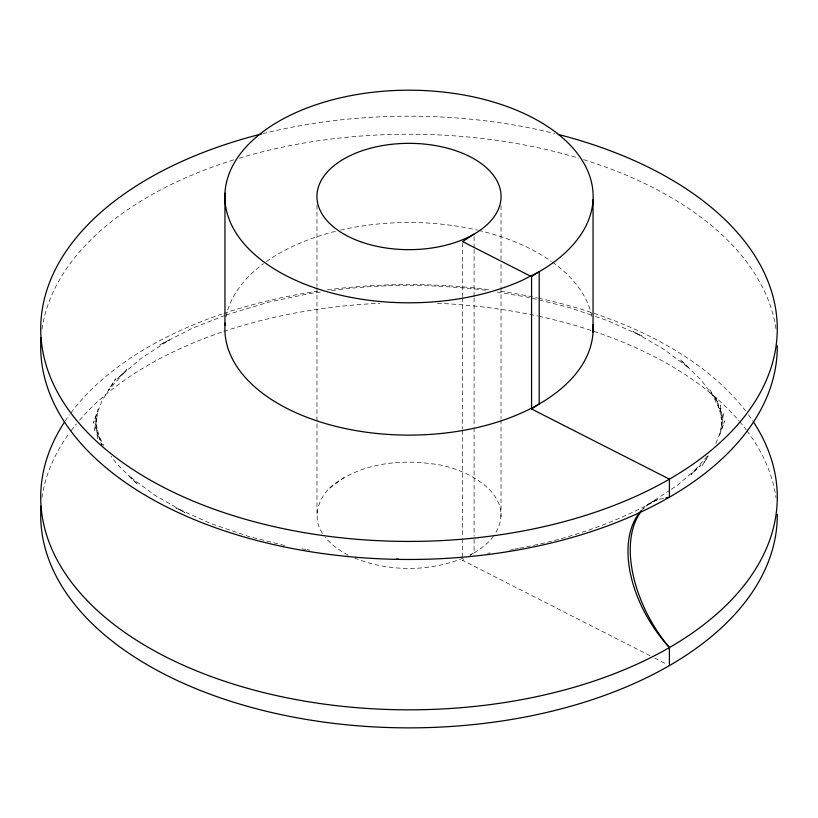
<?xml version="1.0" encoding="UTF-8"?>
<svg xmlns="http://www.w3.org/2000/svg" width="818" height="818" viewBox="0 0 818 818"><rect width="100%" height="100%" fill="white"/><g stroke="black" fill="none" stroke-linecap="round" stroke-linejoin="round"><path stroke-width="0.61" stroke-dasharray="4.09 3.07" d="M322.374 533.244C310.646 516.168 319.879 493.162 336.249 482.661C363.785 463.54 399.194 459.307 431.771 463.816C464.031 466.618 519.461 494.542 494.808 534.256M715.924 443.448L724.676 420.83L719.717 435.156L723.429 412.456L721.742 427.702L720.505 405.022L722.192 420.207L716.016 397.681L720.914 411.832L709.717 389.583L717.427 401.781L701.077 379.971L680.126 359.511L689.298 368.284L663.214 348.877L633.122 331.494L642.14 336.147L607.16 320.472L595.248 316.413M708.153 455.902L702.325 465.248L707.969 456.301M493.499 536.352C487.426 544.522 478.704 550.033 470.217 555.371M707.406 456.086L691.159 474.501L700.709 465.381L676.793 485.708L670.535 489.798M329.746 488.182L343.897 477.651M650.146 655.78L462.63 560.34L466.332 557.917M648.643 504.133L669.492 490.483M469.767 555.033L474.103 552.825L474.103 537.518M224.817 315.482L192.925 327.987L159.714 344.899L169.357 339.91L141.207 358.345L117.291 378.662L126.841 369.552L108.15 390.728L115.675 378.795L102.076 400.605L93.324 423.223L98.283 408.888L94.571 431.597L96.258 416.352L97.495 439.021L95.808 423.836L101.667 445.176L97.086 432.221L103.804 445.565M225.993 315.012L268.989 302.016L310.646 293.365L321.75 291.924M463.305 558.08C429.061 571.833 389.215 571.905 354.961 558.183M509.808 550.177L513.479 549.41M514.706 549.154L518.387 548.397M519.604 548.142C567.804 539.359 614.696 523.254 657.631 499.583L658.285 499.154A104.223 60.174 60 0 0 643.193 509.072M663.521 498.387L657.631 499.583A104.275 63.865 56.8 0 0 642.212 509.542M331.627 290.656C382.722 283.355 434.716 284.306 485.902 290.185M487.61 553.234L490.074 552.917M396.055 558.234L398.581 558.275M497.16 292.067L528.418 297.312L569.052 307.466L594.062 316.004M302.087 548.837L305.84 549.461M307.087 549.676L309.582 550.095M284.654 545.504L248.948 536.588L210.839 523.571L175.86 507.906L184.878 512.549L154.786 495.176L128.702 475.759L137.874 484.542L116.923 464.082L110.972 456.147M654.676 658.091L667.151 664.441M348.11 555.115C339.623 550.555 331.341 545.033 325.431 537.334M101.309 443.264L102.802 445.248M501.025 205.809L501.025 259.326M501.025 264.429L501.025 286.085M501.025 287.363L501.025 418.683M501.025 419.961L501.025 516.915M474.103 236.637L474.103 248.099M474.103 249.378L474.103 296.515M474.103 297.793L474.103 426.536M474.103 427.814L474.103 536.25M462.63 242.874L462.63 296.382M462.63 297.66L462.63 428.939M462.63 430.217L462.63 537.375M462.63 538.653L462.63 560.34M316.975 205.021L316.975 286.566M316.975 287.844L316.975 513.571M41.984 329.265A368.284 212.629 0 0 1 234.561 159.592M239.377 158.119A368.284 212.629 0 0 1 578.684 158.14M583.643 159.653A368.284 212.629 0 0 1 776.037 329.368M41.984 497.651A368.284 212.629 0 0 1 69.499 432.845M71.013 430.8A368.284 212.629 0 0 1 76.36 423.99M79.602 420.145A368.284 212.629 0 0 1 221.525 332.231M223.876 331.433A368.284 212.629 0 0 1 379.961 303.284M437.436 303.253A368.284 212.629 0 0 1 537.467 315.973M538.704 316.239A368.284 212.629 0 0 1 738.869 420.697M739.728 421.699A368.284 212.629 0 0 1 746.22 429.777M746.987 430.8A368.284 212.629 0 0 1 776.037 497.763M226.003 316.985A184.142 106.309 0 0 1 263.498 263.652M266.382 261.555A184.142 106.309 0 0 1 335.871 231.238M340.615 230.093A184.142 106.309 0 0 1 477.375 230.093M478.571 230.369A184.142 106.309 0 0 1 551.404 261.402M552.447 262.149A184.142 106.309 0 0 1 592.109 317.599M65.184 420.994A368.284 212.629 0 0 1 69.499 414.798M71.013 412.753A368.284 212.629 0 0 1 221.525 314.184M223.876 313.386A368.284 212.629 0 0 1 317.404 291.259M327.404 289.858A368.284 212.629 0 0 1 489.338 289.695M500.575 291.249A368.284 212.629 0 0 1 537.467 297.926M538.704 298.202A368.284 212.629 0 0 1 745.443 410.718M748.511 414.808A368.284 212.629 0 0 1 752.826 421.004M262.742 133.671A368.284 212.629 0 0 1 554.655 133.518"/><path stroke-width="1.23" d="M474.103 234.081L462.63 241.596L531.557 276.678L539.205 271.668A184.142 106.309 0 0 0 464.062 95.052A184.142 106.309 0 0 0 227.772 215.328A184.142 106.309 0 0 0 521.864 280.502L539.205 271.668L539.205 403.98L531.557 408.99L669.41 479.154L669.41 497.201L665.883 497.917M641.414 510.401A104.275 63.865 56.8 0 0 669.421 647.539L669.41 665.586M593.05 199.837L593.05 332.149M531.557 276.678L531.557 408.99M224.95 193.16L224.95 325.472M669.41 647.549A104.223 60.174 60 0 1 640.801 511.986M753.511 422.047A368.284 212.629 0 0 1 408.99 709.83A368.284 212.629 0 0 1 64.499 422.037M777.274 514.297A368.284 212.629 0 0 1 401.935 727.826A368.284 212.629 0 0 1 41.053 506.137M558.295 134.438A368.284 212.629 0 0 1 698.92 459.921A368.284 212.629 0 0 1 117.884 459.031A368.284 212.629 0 0 1 261.494 133.978M777.274 345.902A368.284 212.629 0 0 1 401.935 559.43A368.284 212.629 0 0 1 41.053 337.752M593.009 324.858A184.142 106.309 0 0 1 407.425 435.115A184.142 106.309 0 0 1 225.134 323.049M360.482 241.678A92.066 53.16 0 0 0 501.025 198.171A92.066 53.16 0 0 0 365.493 149.653A92.066 53.16 0 0 0 360.482 241.678"/></g></svg>
